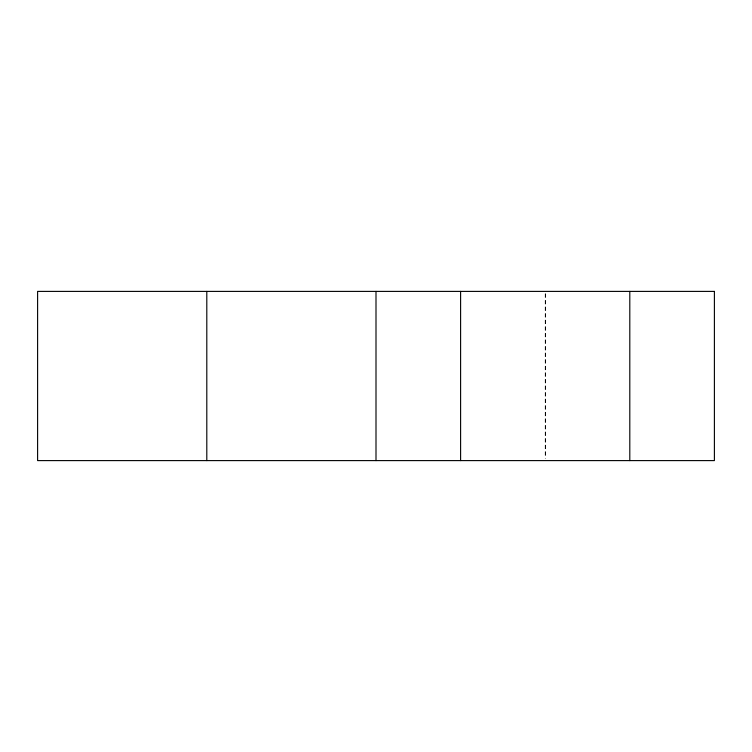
<?xml version="1.0" encoding="UTF-8"?>
<svg xmlns="http://www.w3.org/2000/svg" width="752" height="752" viewBox="0 0 752 752"><rect width="100%" height="100%" fill="white"/><g stroke="black" fill="none" stroke-linecap="round" stroke-linejoin="round"><path stroke-width="0.56" stroke-dasharray="3.76 2.82" d="M545.52 293.731L545.52 458.269M545.2 293.731L545.2 458.269"/><path stroke-width="1.13" d="M629.8 291.4L629.8 460.6M460.6 291.4L460.6 460.6M376 291.4L376 460.6M206.8 291.4L206.8 460.6M714.4 291.4L37.6 291.4L37.6 460.6L714.4 460.6L714.4 291.4"/></g></svg>
